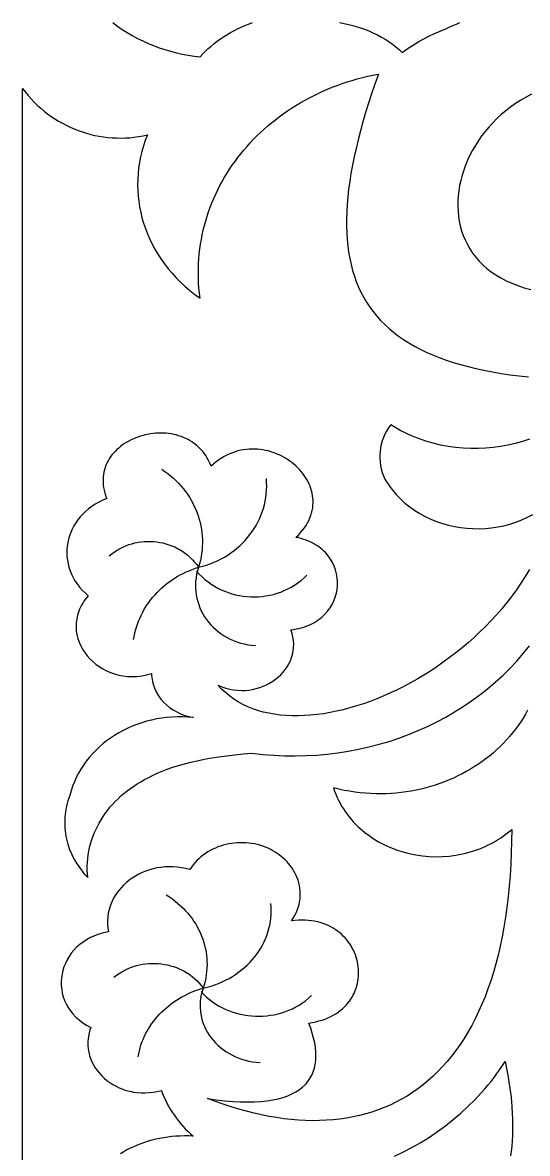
# Model space of a CAD drawing. Extents: x -555 to 555, y -555 to 555.
# Drawn here: x -455 to -416.2, y -86.9 to 0 of the extents above; entities that cross this region are included whole.
import ezdxf

# ---------------------------------------------------------------- set-up
doc = ezdxf.new("R2010")
doc.units = 0
doc.layers.add('LAYER_1', color=18, linetype='CONTINUOUS')
doc.layers.add('LAYER_2', color=140, linetype='CONTINUOUS')

msp = doc.modelspace()

# ---------------------------------------------------------------- linework, layer by layer
at = {"layer": 'LAYER_1'}
for points in [[(-448.062, -0.006), (-447.703, -0.274), (-447.334, -0.528), (-446.955, -0.77), (-446.567, -0.998), (-446.17, -1.212), (-445.764, -1.413), (-445.35, -1.6), (-444.929, -1.773), (-444.501, -1.931), (-444.066, -2.076), (-443.625, -2.205), (-443.178, -2.32), (-442.726, -2.42), (-442.269, -2.505), (-441.809, -2.575), (-441.344, -2.629), (-441.145, -2.414), (-440.939, -2.205), (-440.724, -2.002), (-440.502, -1.806), (-440.273, -1.617), (-440.037, -1.435), (-439.793, -1.259), (-439.543, -1.09), (-439.287, -0.929), (-439.024, -0.774), (-438.755, -0.627), (-438.48, -0.487), (-438.2, -0.355), (-437.914, -0.231), (-437.623, -0.114), (-437.326, -0.005)], [(-430.623, -0.003), (-430.279, -0.063), (-429.94, -0.135), (-429.604, -0.219), (-429.273, -0.314), (-428.947, -0.42), (-428.626, -0.537), (-428.311, -0.665), (-428.002, -0.804), (-427.7, -0.954), (-427.405, -1.114), (-427.117, -1.285), (-426.836, -1.466), (-426.564, -1.657), (-426.301, -1.858), (-426.046, -2.069), (-425.801, -2.29), (-425.415, -2.015), (-425.018, -1.753), (-424.61, -1.505), (-424.193, -1.272), (-423.767, -1.053), (-423.333, -0.849), (-422.89, -0.66), (-422.441, -0.487), (-422.181, -0.359), (-421.914, -0.235), (-421.64, -0.117), (-421.36, -0.005)], [(-455, -118.672), (-455.005, -5.067), (-454.793, -5.345), (-454.573, -5.613), (-454.344, -5.871), (-454.106, -6.12), (-453.86, -6.359), (-453.607, -6.587), (-453.346, -6.805), (-453.079, -7.013), (-452.804, -7.211), (-452.523, -7.398), (-452.236, -7.574), (-451.944, -7.74), (-451.646, -7.895), (-451.343, -8.039), (-451.035, -8.172), (-450.723, -8.293), (-450.407, -8.404), (-450.087, -8.503), (-449.763, -8.59), (-449.437, -8.666), (-449.108, -8.731), (-448.776, -8.783), (-448.443, -8.824), (-448.108, -8.852), (-447.771, -8.868), (-447.433, -8.873), (-447.095, -8.865), (-446.756, -8.844), (-446.417, -8.811), (-446.079, -8.765), (-445.741, -8.706), (-445.404, -8.635), (-445.564, -9.053), (-445.704, -9.474), (-445.826, -9.897), (-445.929, -10.323), (-446.012, -10.75), (-446.077, -11.178), (-446.123, -11.607), (-446.15, -12.036), (-446.158, -12.465), (-446.148, -12.893), (-446.119, -13.32), (-446.072, -13.745), (-446.006, -14.168), (-445.922, -14.589), (-445.82, -15.006), (-445.699, -15.42), (-445.56, -15.83), (-445.404, -16.236), (-445.229, -16.637), (-445.036, -17.032), (-444.826, -17.422), (-444.597, -17.805), (-444.351, -18.181), (-444.088, -18.55), (-443.807, -18.912), (-443.508, -19.265), (-443.192, -19.61), (-442.858, -19.945), (-442.508, -20.271), (-442.14, -20.588), (-441.755, -20.893), (-441.353, -21.188), (-441.4, -20.801), (-441.436, -20.415), (-441.462, -20.031), (-441.478, -19.649), (-441.484, -19.268), (-441.48, -18.89), (-441.467, -18.513), (-441.443, -18.139), (-441.41, -17.767), (-441.367, -17.397), (-441.315, -17.03), (-441.254, -16.665), (-441.184, -16.303), (-441.104, -15.944), (-441.015, -15.587), (-440.917, -15.234), (-440.811, -14.884), (-440.696, -14.537), (-440.572, -14.194), (-440.439, -13.853), (-440.298, -13.517), (-440.149, -13.184), (-439.991, -12.855), (-439.826, -12.53), (-439.652, -12.208), (-439.47, -11.891), (-439.281, -11.578), (-439.084, -11.27), (-438.879, -10.966), (-438.666, -10.666), (-438.446, -10.371), (-438.219, -10.081), (-437.984, -9.796), (-437.742, -9.515), (-437.493, -9.24), (-437.238, -8.97), (-436.975, -8.705), (-436.705, -8.446), (-436.429, -8.192), (-436.146, -7.944), (-435.857, -7.701), (-435.561, -7.465), (-435.259, -7.234), (-434.951, -7.01), (-434.637, -6.791), (-434.317, -6.579), (-433.991, -6.374), (-433.659, -6.174), (-433.321, -5.982), (-432.978, -5.796), (-432.629, -5.617), (-432.275, -5.445), (-431.916, -5.28), (-431.551, -5.122), (-431.182, -4.971), (-430.807, -4.828), (-430.427, -4.693), (-430.043, -4.564), (-429.653, -4.444), (-429.26, -4.331), (-428.861, -4.227), (-428.459, -4.13), (-428.052, -4.042), (-427.64, -3.961), (-427.908, -4.721), (-428.16, -5.468), (-428.398, -6.201), (-428.62, -6.921), (-428.827, -7.628), (-429.019, -8.321), (-429.196, -9.001), (-429.357, -9.668), (-429.502, -10.322), (-429.632, -10.963), (-429.746, -11.591), (-429.844, -12.206), (-429.926, -12.808), (-429.992, -13.397), (-430.042, -13.974), (-430.075, -14.538), (-430.092, -15.088), (-430.092, -15.627), (-430.076, -16.152), (-430.043, -16.665), (-429.993, -17.166), (-429.926, -17.654), (-429.842, -18.129), (-429.741, -18.593), (-429.623, -19.043), (-429.487, -19.482), (-429.334, -19.908), (-429.163, -20.322), (-428.975, -20.724), (-428.768, -21.114), (-428.544, -21.492), (-428.302, -21.857), (-428.042, -22.211), (-427.763, -22.553), (-427.466, -22.883), (-427.151, -23.201), (-426.817, -23.507), (-426.464, -23.801), (-426.093, -24.084), (-425.703, -24.355), (-425.294, -24.615), (-424.866, -24.863), (-424.419, -25.099), (-423.952, -25.324), (-423.466, -25.538), (-422.961, -25.74), (-422.436, -25.931), (-421.891, -26.11), (-421.327, -26.279), (-420.743, -26.436), (-420.138, -26.582), (-419.514, -26.717), (-418.869, -26.84), (-418.204, -26.953), (-417.519, -27.055), (-416.813, -27.146), (-416.087, -27.226)], [(-415.848, -5.499), (-416.275, -5.723), (-416.687, -5.962), (-417.085, -6.217), (-417.467, -6.487), (-417.833, -6.77), (-418.184, -7.066), (-418.519, -7.375), (-418.838, -7.695), (-419.14, -8.025), (-419.426, -8.365), (-419.694, -8.714), (-419.946, -9.072), (-420.179, -9.437), (-420.395, -9.808), (-420.593, -10.185), (-420.773, -10.567), (-420.935, -10.953), (-421.077, -11.343), (-421.201, -11.735), (-421.305, -12.129), (-421.39, -12.524), (-421.455, -12.919), (-421.5, -13.314), (-421.524, -13.707), (-421.529, -14.098), (-421.512, -14.485), (-421.475, -14.869), (-421.416, -15.249), (-421.335, -15.623), (-421.233, -15.99), (-421.109, -16.351), (-420.963, -16.704), (-420.794, -17.048), (-420.602, -17.382), (-420.387, -17.707), (-420.149, -18.02), (-419.887, -18.322), (-419.602, -18.61), (-419.292, -18.886), (-418.958, -19.147), (-418.6, -19.393), (-418.217, -19.623), (-417.809, -19.837), (-417.375, -20.033), (-416.916, -20.211), (-416.431, -20.37), (-415.92, -20.509)], [(-416.023, -32), (-416.563, -32.182), (-417.112, -32.338), (-417.67, -32.468), (-418.234, -32.574), (-418.804, -32.653), (-419.378, -32.706), (-419.956, -32.733), (-420.536, -32.734), (-421.116, -32.707), (-421.696, -32.654), (-422.274, -32.573), (-422.849, -32.465), (-423.42, -32.328), (-423.985, -32.164), (-424.544, -31.971), (-424.82, -31.863), (-425.094, -31.749), (-425.366, -31.627), (-425.636, -31.498), (-425.903, -31.362), (-426.167, -31.219), (-426.429, -31.068), (-426.687, -30.909), (-426.854, -31.145), (-427.003, -31.388), (-427.133, -31.637), (-427.246, -31.891), (-427.34, -32.15), (-427.415, -32.414), (-427.472, -32.68), (-427.51, -32.948), (-427.529, -33.219), (-427.53, -33.49), (-427.512, -33.761), (-427.474, -34.031), (-427.418, -34.299), (-427.342, -34.565), (-427.247, -34.828), (-427.133, -35.088), (-427.006, -35.296), (-426.872, -35.499), (-426.732, -35.696), (-426.586, -35.888), (-426.434, -36.074), (-426.277, -36.254), (-426.115, -36.428), (-425.947, -36.596), (-425.775, -36.759), (-425.597, -36.916), (-425.229, -37.211), (-424.844, -37.484), (-424.443, -37.732), (-424.028, -37.957), (-423.6, -38.158), (-423.161, -38.335), (-422.712, -38.488), (-422.254, -38.616), (-421.789, -38.72), (-421.319, -38.799), (-420.844, -38.854), (-420.366, -38.884), (-419.888, -38.889), (-419.409, -38.869), (-418.931, -38.823), (-418.457, -38.753), (-417.986, -38.657), (-417.522, -38.535), (-417.064, -38.388), (-416.615, -38.215), (-416.176, -38.016), (-415.749, -37.791)], [(-416.019, -42.027), (-416.338, -42.554), (-416.672, -43.071), (-417.021, -43.578), (-417.385, -44.075), (-417.763, -44.561), (-418.153, -45.037), (-418.556, -45.501), (-418.972, -45.955), (-419.398, -46.397), (-419.835, -46.827), (-420.281, -47.246), (-420.738, -47.653), (-421.203, -48.047), (-421.676, -48.429), (-422.156, -48.798), (-422.643, -49.155), (-423.137, -49.498), (-423.636, -49.827), (-424.14, -50.144), (-424.648, -50.446), (-425.16, -50.734), (-425.675, -51.008), (-426.192, -51.268), (-426.711, -51.513), (-427.231, -51.743), (-427.752, -51.957), (-428.273, -52.157), (-428.793, -52.34), (-429.311, -52.508), (-429.827, -52.66), (-430.341, -52.796), (-430.852, -52.915), (-431.359, -53.017), (-431.861, -53.103), (-432.358, -53.171), (-432.849, -53.222), (-433.333, -53.255), (-433.811, -53.27), (-434.281, -53.268), (-434.743, -53.247), (-435.195, -53.207), (-435.638, -53.149), (-436.071, -53.072), (-436.493, -52.975), (-436.904, -52.86), (-437.302, -52.724), (-437.688, -52.569), (-438.06, -52.394), (-438.418, -52.198), (-438.762, -51.982), (-439.09, -51.745), (-439.403, -51.487), (-439.699, -51.208), (-439.978, -50.908), (-439.678, -51.033), (-439.377, -51.135), (-439.076, -51.214), (-438.775, -51.27), (-438.476, -51.304), (-438.179, -51.318), (-437.885, -51.311), (-437.596, -51.285), (-437.312, -51.24), (-437.034, -51.177), (-436.763, -51.097), (-436.5, -51), (-436.246, -50.887), (-436.002, -50.758), (-435.768, -50.615), (-435.547, -50.459), (-435.338, -50.289), (-435.143, -50.107), (-434.963, -49.913), (-434.798, -49.708), (-434.649, -49.493), (-434.518, -49.269), (-434.406, -49.036), (-434.312, -48.794), (-434.239, -48.545), (-434.187, -48.29), (-434.157, -48.028), (-434.151, -47.762), (-434.168, -47.49), (-434.21, -47.215), (-434.279, -46.937), (-434.374, -46.657), (-434.163, -46.63), (-433.958, -46.597), (-433.76, -46.556), (-433.568, -46.508), (-433.382, -46.453), (-433.202, -46.391), (-433.029, -46.324), (-432.862, -46.25), (-432.701, -46.17), (-432.547, -46.085), (-432.399, -45.994), (-432.258, -45.898), (-432.122, -45.798), (-431.994, -45.692), (-431.755, -45.468), (-431.542, -45.228), (-431.355, -44.974), (-431.194, -44.707), (-431.059, -44.43), (-430.95, -44.145), (-430.867, -43.852), (-430.811, -43.555), (-430.781, -43.255), (-430.777, -42.954), (-430.8, -42.653), (-430.85, -42.355), (-430.927, -42.061), (-431.03, -41.774), (-431.161, -41.495), (-431.319, -41.225), (-431.504, -40.968), (-431.606, -40.844), (-431.716, -40.724), (-431.832, -40.608), (-431.956, -40.496), (-432.086, -40.388), (-432.223, -40.285), (-432.367, -40.187), (-432.518, -40.094), (-432.676, -40.006), (-432.841, -39.923), (-433.013, -39.847), (-433.192, -39.776), (-433.377, -39.711), (-433.57, -39.653), (-433.77, -39.602), (-433.977, -39.557), (-433.791, -39.376), (-433.62, -39.193), (-433.464, -39.007), (-433.323, -38.82), (-433.197, -38.632), (-433.084, -38.443), (-432.986, -38.252), (-432.901, -38.061), (-432.829, -37.87), (-432.77, -37.678), (-432.723, -37.487), (-432.689, -37.296), (-432.667, -37.105), (-432.657, -36.915), (-432.658, -36.727), (-432.67, -36.54), (-432.694, -36.354), (-432.727, -36.171), (-432.771, -35.989), (-432.825, -35.81), (-432.888, -35.633), (-432.961, -35.46), (-433.043, -35.289), (-433.134, -35.122), (-433.233, -34.958), (-433.34, -34.798), (-433.455, -34.643), (-433.577, -34.492), (-433.707, -34.345), (-433.844, -34.203), (-433.987, -34.067), (-434.137, -33.935), (-434.293, -33.81), (-434.455, -33.69), (-434.622, -33.577), (-434.794, -33.469), (-434.971, -33.369), (-435.153, -33.275), (-435.339, -33.189), (-435.529, -33.109), (-435.722, -33.038), (-435.919, -32.974), (-436.119, -32.919), (-436.322, -32.872), (-436.527, -32.833), (-436.734, -32.804), (-436.944, -32.783), (-437.155, -32.772), (-437.367, -32.771), (-437.58, -32.779), (-437.794, -32.798), (-438.008, -32.827), (-438.222, -32.867), (-438.436, -32.917), (-438.65, -32.979), (-438.862, -33.052), (-439.074, -33.137), (-439.284, -33.233), (-439.493, -33.342), (-439.699, -33.463), (-439.904, -33.597), (-440.105, -33.744), (-440.304, -33.904), (-440.499, -34.077), (-440.592, -33.861), (-440.694, -33.655), (-440.803, -33.459), (-440.921, -33.273), (-441.046, -33.098), (-441.179, -32.933), (-441.318, -32.777), (-441.463, -32.632), (-441.615, -32.496), (-441.772, -32.369), (-441.935, -32.252), (-442.103, -32.145), (-442.275, -32.046), (-442.451, -31.957), (-442.632, -31.877), (-442.815, -31.805), (-443.002, -31.743), (-443.192, -31.689), (-443.384, -31.643), (-443.578, -31.606), (-443.774, -31.577), (-443.971, -31.557), (-444.169, -31.544), (-444.367, -31.54), (-444.566, -31.543), (-444.764, -31.554), (-444.962, -31.573), (-445.159, -31.599), (-445.549, -31.674), (-445.931, -31.777), (-446.301, -31.908), (-446.482, -31.983), (-446.658, -32.066), (-446.83, -32.154), (-446.998, -32.249), (-447.16, -32.35), (-447.317, -32.458), (-447.469, -32.571), (-447.614, -32.69), (-447.753, -32.815), (-447.886, -32.946), (-448.011, -33.082), (-448.128, -33.224), (-448.238, -33.371), (-448.339, -33.524), (-448.432, -33.681), (-448.515, -33.843), (-448.59, -34.011), (-448.654, -34.183), (-448.708, -34.359), (-448.752, -34.541), (-448.785, -34.726), (-448.807, -34.916), (-448.818, -35.11), (-448.816, -35.308), (-448.802, -35.51), (-448.775, -35.716), (-448.735, -35.926), (-448.682, -36.139), (-448.615, -36.356), (-448.534, -36.577), (-448.843, -36.706), (-449.137, -36.851), (-449.415, -37.009), (-449.678, -37.181), (-449.924, -37.364), (-450.154, -37.56), (-450.368, -37.765), (-450.565, -37.981), (-450.745, -38.206), (-450.909, -38.439), (-451.056, -38.68), (-451.186, -38.927), (-451.298, -39.18), (-451.393, -39.438), (-451.471, -39.701), (-451.53, -39.966), (-451.572, -40.235), (-451.596, -40.505), (-451.602, -40.777), (-451.589, -41.048), (-451.558, -41.32), (-451.508, -41.589), (-451.44, -41.857), (-451.352, -42.122), (-451.246, -42.382), (-451.12, -42.639), (-450.975, -42.89), (-450.81, -43.134), (-450.626, -43.372), (-450.421, -43.602), (-450.197, -43.824), (-449.953, -44.036), (-450.073, -44.179), (-450.185, -44.324), (-450.288, -44.471), (-450.383, -44.618), (-450.469, -44.767), (-450.547, -44.917), (-450.616, -45.068), (-450.677, -45.219), (-450.73, -45.37), (-450.776, -45.523), (-450.843, -45.827), (-450.881, -46.131), (-450.89, -46.433), (-450.871, -46.733), (-450.825, -47.028), (-450.753, -47.318), (-450.657, -47.602), (-450.536, -47.878), (-450.393, -48.145), (-450.228, -48.401), (-450.043, -48.647), (-449.837, -48.879), (-449.613, -49.098), (-449.371, -49.302), (-449.113, -49.489), (-448.839, -49.659), (-448.55, -49.811), (-448.248, -49.942), (-447.933, -50.052), (-447.606, -50.14), (-447.269, -50.205), (-446.923, -50.244), (-446.568, -50.258), (-446.206, -50.244), (-445.837, -50.202), (-445.462, -50.13), (-445.084, -50.028), (-445.078, -50.18), (-445.066, -50.332), (-445.018, -50.63), (-444.941, -50.921), (-444.837, -51.203), (-444.707, -51.475), (-444.551, -51.735), (-444.372, -51.982), (-444.169, -52.215), (-443.945, -52.432), (-443.699, -52.632), (-443.435, -52.813), (-443.151, -52.974), (-442.851, -53.114), (-442.535, -53.232), (-442.203, -53.325), (-441.858, -53.393), (-442.273, -53.359), (-442.687, -53.342), (-443.097, -53.343), (-443.504, -53.36), (-443.906, -53.394), (-444.305, -53.445), (-444.698, -53.511), (-445.085, -53.593), (-445.467, -53.69), (-445.842, -53.802), (-446.21, -53.929), (-446.57, -54.07), (-446.922, -54.225), (-447.265, -54.394), (-447.599, -54.576), (-447.924, -54.771), (-448.238, -54.978), (-448.541, -55.198), (-448.834, -55.43), (-449.114, -55.674), (-449.382, -55.929), (-449.638, -56.195), (-449.88, -56.472), (-450.108, -56.759), (-450.321, -57.056), (-450.52, -57.363), (-450.704, -57.68), (-450.871, -58.005), (-451.022, -58.339), (-451.157, -58.682), (-451.273, -59.033), (-451.372, -59.391), (-451.447, -59.598), (-451.515, -59.806), (-451.574, -60.015), (-451.625, -60.225), (-451.668, -60.435), (-451.703, -60.645), (-451.73, -60.856), (-451.749, -61.067), (-451.761, -61.277), (-451.764, -61.487), (-451.76, -61.697), (-451.748, -61.906), (-451.729, -62.114), (-451.702, -62.321), (-451.668, -62.527), (-451.626, -62.732), (-451.52, -63.138), (-451.385, -63.536), (-451.221, -63.926), (-451.029, -64.306), (-450.81, -64.675), (-450.563, -65.032), (-450.289, -65.376), (-449.989, -65.704), (-450.014, -65.411), (-450.027, -65.118), (-450.027, -64.826), (-450.015, -64.536), (-449.991, -64.248), (-449.955, -63.962), (-449.907, -63.677), (-449.847, -63.396), (-449.776, -63.117), (-449.694, -62.841), (-449.601, -62.568), (-449.496, -62.298), (-449.381, -62.033), (-449.255, -61.771), (-449.118, -61.514), (-448.971, -61.261), (-448.814, -61.012), (-448.646, -60.769), (-448.469, -60.531), (-448.282, -60.298), (-448.086, -60.071), (-447.88, -59.851), (-447.665, -59.636), (-447.44, -59.428), (-447.207, -59.226), (-446.965, -59.032), (-446.714, -58.845), (-446.455, -58.665), (-446.187, -58.493), (-445.911, -58.329), (-445.628, -58.173), (-445.336, -58.026), (-445.003, -57.852), (-444.65, -57.685), (-444.275, -57.525), (-443.879, -57.372), (-443.461, -57.226), (-443.02, -57.087), (-442.558, -56.956), (-442.074, -56.832), (-441.566, -56.717), (-441.036, -56.609), (-440.483, -56.509), (-439.906, -56.417), (-439.306, -56.334), (-438.682, -56.259), (-438.034, -56.192), (-437.362, -56.134), (-436.526, -56.229), (-435.691, -56.295), (-434.859, -56.333), (-434.029, -56.343), (-433.203, -56.325), (-432.382, -56.28), (-431.566, -56.208), (-430.755, -56.109), (-429.952, -55.985), (-429.156, -55.834), (-428.368, -55.657), (-427.59, -55.456), (-426.821, -55.229), (-426.063, -54.978), (-425.316, -54.702), (-424.582, -54.403), (-423.86, -54.08), (-423.153, -53.733), (-422.459, -53.364), (-421.781, -52.972), (-421.119, -52.558), (-420.474, -52.121), (-419.846, -51.663), (-419.237, -51.184), (-418.646, -50.684), (-418.076, -50.163), (-417.526, -49.621), (-416.998, -49.06), (-416.492, -48.479), (-416.248, -48.181), (-416.009, -47.879)], [(-416.159, -52.834), (-416.327, -53.139), (-416.505, -53.439), (-416.693, -53.732), (-416.89, -54.021), (-417.098, -54.303), (-417.314, -54.579), (-417.54, -54.849), (-417.774, -55.113), (-418.017, -55.371), (-418.268, -55.621), (-418.528, -55.865), (-418.796, -56.102), (-419.071, -56.332), (-419.354, -56.554), (-419.644, -56.769), (-419.941, -56.976), (-420.246, -57.175), (-420.556, -57.366), (-420.874, -57.55), (-421.197, -57.724), (-421.527, -57.891), (-421.862, -58.048), (-422.203, -58.197), (-422.55, -58.337), (-422.901, -58.468), (-423.258, -58.589), (-423.619, -58.701), (-423.985, -58.804), (-424.355, -58.896), (-424.729, -58.979), (-425.107, -59.051), (-425.488, -59.113), (-425.873, -59.165), (-426.262, -59.206), (-426.653, -59.236), (-427.047, -59.255), (-427.444, -59.263), (-427.842, -59.26), (-428.244, -59.245), (-428.647, -59.219), (-429.051, -59.181), (-429.457, -59.131), (-429.865, -59.069), (-430.273, -58.994), (-430.683, -58.908), (-431.093, -58.808), (-431.008, -59.055), (-430.914, -59.296), (-430.813, -59.532), (-430.704, -59.762), (-430.587, -59.987), (-430.463, -60.207), (-430.331, -60.421), (-430.192, -60.63), (-430.046, -60.833), (-429.894, -61.03), (-429.735, -61.222), (-429.57, -61.408), (-429.399, -61.588), (-429.222, -61.762), (-429.039, -61.931), (-428.851, -62.093), (-428.657, -62.25), (-428.459, -62.4), (-428.256, -62.545), (-428.048, -62.683), (-427.619, -62.941), (-427.173, -63.174), (-426.714, -63.382), (-426.241, -63.564), (-425.757, -63.72), (-425.263, -63.849), (-424.762, -63.951), (-424.254, -64.026), (-423.741, -64.073), (-423.225, -64.092), (-422.708, -64.083), (-422.191, -64.045), (-421.675, -63.977), (-421.419, -63.933), (-421.163, -63.88), (-420.909, -63.821), (-420.656, -63.754), (-420.405, -63.679), (-420.155, -63.596), (-419.908, -63.506), (-419.663, -63.408), (-419.42, -63.303), (-419.181, -63.189), (-418.944, -63.068), (-418.71, -62.939), (-418.479, -62.802), (-418.252, -62.657), (-418.028, -62.503), (-417.809, -62.342), (-417.593, -62.173), (-417.382, -61.995), (-417.39, -62.909), (-417.412, -63.803), (-417.45, -64.676), (-417.502, -65.53), (-417.568, -66.365), (-417.649, -67.179), (-417.745, -67.974), (-417.854, -68.749), (-417.976, -69.505), (-418.113, -70.241), (-418.263, -70.958), (-418.426, -71.655), (-418.602, -72.333), (-418.791, -72.992), (-418.993, -73.632), (-419.208, -74.252), (-419.435, -74.854), (-419.674, -75.436), (-419.925, -75.999), (-420.187, -76.544), (-420.462, -77.07), (-420.748, -77.576), (-421.045, -78.065), (-421.354, -78.534), (-421.673, -78.985), (-422.003, -79.417), (-422.344, -79.831), (-422.695, -80.226), (-423.057, -80.603), (-423.428, -80.962), (-423.81, -81.302), (-424.201, -81.624), (-424.601, -81.928), (-425.011, -82.214), (-425.431, -82.482), (-425.859, -82.732), (-426.296, -82.964), (-426.741, -83.178), (-427.196, -83.375), (-427.658, -83.553), (-428.129, -83.714), (-428.607, -83.858), (-429.093, -83.984), (-429.587, -84.092), (-430.088, -84.183), (-430.597, -84.256), (-431.112, -84.312), (-431.635, -84.351), (-432.164, -84.373), (-432.699, -84.378), (-433.241, -84.365), (-433.789, -84.335), (-434.343, -84.289), (-434.903, -84.225), (-435.469, -84.145), (-436.04, -84.048), (-436.616, -83.934), (-437.197, -83.804), (-437.784, -83.657), (-438.375, -83.493), (-438.97, -83.313), (-439.57, -83.116), (-440.175, -82.903), (-440.783, -82.674), (-440.104, -82.768), (-439.456, -82.841), (-438.839, -82.892), (-438.252, -82.923), (-437.695, -82.933), (-437.168, -82.923), (-436.67, -82.894), (-436.202, -82.845), (-435.762, -82.777), (-435.351, -82.69), (-434.969, -82.586), (-434.615, -82.464), (-434.288, -82.324), (-433.989, -82.167), (-433.718, -81.994), (-433.473, -81.804), (-433.255, -81.599), (-433.063, -81.378), (-432.898, -81.142), (-432.758, -80.891), (-432.644, -80.626), (-432.555, -80.347), (-432.491, -80.054), (-432.452, -79.748), (-432.437, -79.43), (-432.446, -79.099), (-432.48, -78.756), (-432.536, -78.401), (-432.616, -78.035), (-432.719, -77.658), (-432.845, -77.271), (-432.993, -76.873), (-432.721, -76.832), (-432.459, -76.78), (-432.208, -76.718), (-431.967, -76.647), (-431.736, -76.568), (-431.516, -76.479), (-431.306, -76.383), (-431.107, -76.278), (-430.917, -76.167), (-430.738, -76.048), (-430.568, -75.922), (-430.409, -75.79), (-430.259, -75.652), (-430.119, -75.508), (-429.989, -75.359), (-429.869, -75.205), (-429.758, -75.046), (-429.657, -74.883), (-429.566, -74.716), (-429.484, -74.546), (-429.411, -74.372), (-429.348, -74.196), (-429.294, -74.017), (-429.249, -73.837), (-429.214, -73.654), (-429.187, -73.47), (-429.17, -73.285), (-429.162, -73.1), (-429.162, -72.914), (-429.171, -72.728), (-429.19, -72.543), (-429.216, -72.358), (-429.252, -72.175), (-429.296, -71.993), (-429.349, -71.813), (-429.41, -71.635), (-429.48, -71.46), (-429.558, -71.287), (-429.644, -71.118), (-429.739, -70.953), (-429.842, -70.792), (-429.953, -70.635), (-430.072, -70.483), (-430.199, -70.336), (-430.334, -70.194), (-430.476, -70.058), (-430.627, -69.929), (-430.785, -69.806), (-430.952, -69.69), (-431.125, -69.581), (-431.307, -69.48), (-431.496, -69.386), (-431.692, -69.301), (-431.896, -69.225), (-432.107, -69.158), (-432.325, -69.1), (-432.551, -69.052), (-432.783, -69.015), (-433.023, -68.987), (-433.27, -68.971), (-433.524, -68.965), (-433.784, -68.972), (-434.052, -68.99), (-434.326, -69.021), (-434.191, -68.818), (-434.071, -68.613), (-433.967, -68.406), (-433.877, -68.198), (-433.802, -67.988), (-433.742, -67.778), (-433.696, -67.567), (-433.664, -67.356), (-433.646, -67.146), (-433.642, -66.936), (-433.651, -66.727), (-433.672, -66.519), (-433.707, -66.314), (-433.754, -66.11), (-433.814, -65.908), (-433.885, -65.709), (-433.959, -65.54), (-434.04, -65.375), (-434.13, -65.213), (-434.227, -65.055), (-434.331, -64.901), (-434.443, -64.752), (-434.562, -64.607), (-434.688, -64.467), (-434.82, -64.332), (-434.959, -64.202), (-435.105, -64.077), (-435.257, -63.958), (-435.414, -63.845), (-435.578, -63.737), (-435.747, -63.636), (-435.922, -63.541), (-436.122, -63.445), (-436.327, -63.359), (-436.535, -63.283), (-436.746, -63.217), (-436.959, -63.16), (-437.175, -63.112), (-437.392, -63.075), (-437.61, -63.046), (-437.83, -63.027), (-438.049, -63.018), (-438.269, -63.018), (-438.489, -63.027), (-438.707, -63.045), (-438.924, -63.073), (-439.14, -63.109), (-439.354, -63.155), (-439.565, -63.21), (-439.773, -63.274), (-439.978, -63.347), (-440.179, -63.428), (-440.375, -63.519), (-440.567, -63.618), (-440.755, -63.727), (-440.936, -63.843), (-441.112, -63.969), (-441.282, -64.103), (-441.444, -64.246), (-441.6, -64.398), (-441.748, -64.558), (-441.888, -64.726), (-442.02, -64.903), (-442.143, -65.088), (-442.467, -65.004), (-442.79, -64.94), (-443.111, -64.896), (-443.43, -64.872), (-443.746, -64.867), (-444.058, -64.881), (-444.365, -64.912), (-444.668, -64.961), (-444.964, -65.026), (-445.253, -65.108), (-445.534, -65.205), (-445.808, -65.317), (-446.072, -65.444), (-446.327, -65.585), (-446.571, -65.739), (-446.804, -65.906), (-447.025, -66.085), (-447.233, -66.276), (-447.428, -66.478), (-447.608, -66.691), (-447.774, -66.913), (-447.924, -67.145), (-448.058, -67.386), (-448.174, -67.635), (-448.273, -67.892), (-448.353, -68.157), (-448.414, -68.427), (-448.454, -68.704), (-448.474, -68.987), (-448.472, -69.274), (-448.448, -69.566), (-448.401, -69.861), (-448.775, -69.94), (-449.131, -70.041), (-449.467, -70.165), (-449.783, -70.308), (-450.08, -70.47), (-450.357, -70.65), (-450.613, -70.846), (-450.849, -71.057), (-451.065, -71.281), (-451.259, -71.518), (-451.433, -71.766), (-451.584, -72.024), (-451.715, -72.29), (-451.823, -72.564), (-451.909, -72.843), (-451.973, -73.127), (-452.014, -73.414), (-452.032, -73.703), (-452.027, -73.992), (-451.999, -74.281), (-451.948, -74.568), (-451.872, -74.852), (-451.772, -75.131), (-451.648, -75.404), (-451.5, -75.671), (-451.327, -75.928), (-451.129, -76.176), (-450.905, -76.413), (-450.656, -76.637), (-450.381, -76.848), (-450.081, -77.044), (-449.754, -77.223), (-449.846, -77.501), (-449.914, -77.777), (-449.959, -78.051), (-449.98, -78.322), (-449.979, -78.59), (-449.957, -78.853), (-449.914, -79.112), (-449.851, -79.365), (-449.769, -79.612), (-449.669, -79.852), (-449.551, -80.085), (-449.416, -80.31), (-449.264, -80.525), (-449.098, -80.731), (-448.917, -80.927), (-448.722, -81.112), (-448.513, -81.286), (-448.293, -81.447), (-448.061, -81.595), (-447.817, -81.73), (-447.564, -81.851), (-447.302, -81.956), (-447.03, -82.047), (-446.751, -82.12), (-446.465, -82.177), (-446.173, -82.217), (-445.875, -82.238), (-445.572, -82.24), (-445.265, -82.223), (-444.954, -82.186), (-444.641, -82.127), (-444.327, -82.047), (-444.234, -82.295), (-444.132, -82.541), (-444.023, -82.783), (-443.905, -83.022), (-443.779, -83.257), (-443.645, -83.489), (-443.503, -83.716), (-443.353, -83.94), (-443.196, -84.16), (-443.031, -84.375), (-442.859, -84.586), (-442.679, -84.792), (-442.492, -84.994), (-442.298, -85.19), (-442.097, -85.382), (-441.889, -85.568), (-442.224, -85.554), (-442.555, -85.551), (-442.882, -85.558), (-443.205, -85.576), (-443.524, -85.603), (-443.839, -85.64), (-444.149, -85.686), (-444.455, -85.742), (-444.756, -85.807), (-445.052, -85.881), (-445.343, -85.963), (-445.629, -86.054), (-445.91, -86.154), (-446.185, -86.261), (-446.455, -86.377), (-446.719, -86.5), (-446.977, -86.63), (-447.229, -86.768), (-447.476, -86.913)], [(-426.398, -87.115), (-425.705, -86.78), (-425.026, -86.423), (-424.363, -86.042), (-423.716, -85.639), (-423.085, -85.214), (-422.472, -84.768), (-421.878, -84.299), (-421.303, -83.81), (-420.747, -83.3), (-420.213, -82.769), (-419.7, -82.219), (-419.452, -81.936), (-419.21, -81.648), (-418.973, -81.356), (-418.742, -81.058), (-418.518, -80.756), (-418.299, -80.45), (-418.087, -80.138), (-417.881, -79.822), (-417.773, -80.361), (-417.678, -80.888), (-417.593, -81.403), (-417.52, -81.906), (-417.458, -82.398), (-417.407, -82.878), (-417.367, -83.348), (-417.338, -83.806), (-417.319, -84.253), (-417.311, -84.689), (-417.314, -85.114), (-417.327, -85.529), (-417.349, -85.933), (-417.382, -86.327), (-417.425, -86.71), (-417.477, -87.084)]]:
    msp.add_lwpolyline(points, dxfattribs=at)
at = {"layer": 'LAYER_2'}
for points in [[(-444.306, -34.328), (-444.068, -34.489), (-443.839, -34.658), (-443.619, -34.833), (-443.407, -35.016), (-443.204, -35.206), (-443.011, -35.402), (-442.826, -35.605), (-442.65, -35.813), (-442.484, -36.027), (-442.327, -36.247), (-442.179, -36.471), (-442.042, -36.701), (-441.913, -36.935), (-441.795, -37.173), (-441.687, -37.415), (-441.588, -37.661), (-441.5, -37.91), (-441.422, -38.162), (-441.355, -38.417), (-441.298, -38.674), (-441.251, -38.934), (-441.216, -39.196), (-441.191, -39.459), (-441.177, -39.723), (-441.173, -39.989), (-441.182, -40.255), (-441.201, -40.522), (-441.232, -40.789), (-441.274, -41.056), (-441.327, -41.323), (-441.393, -41.589), (-441.47, -41.854)], [(-441.47, -41.854), (-441.164, -41.776), (-440.865, -41.687), (-440.573, -41.585), (-440.288, -41.473), (-440.011, -41.349), (-439.74, -41.214), (-439.478, -41.069), (-439.224, -40.913), (-438.979, -40.748), (-438.742, -40.573), (-438.514, -40.39), (-438.295, -40.197), (-438.086, -39.996), (-437.887, -39.787), (-437.697, -39.571), (-437.518, -39.346), (-437.349, -39.115), (-437.191, -38.877), (-437.044, -38.633), (-436.908, -38.383), (-436.784, -38.127), (-436.672, -37.865), (-436.571, -37.599), (-436.483, -37.328), (-436.408, -37.053), (-436.346, -36.773), (-436.296, -36.49), (-436.26, -36.204), (-436.238, -35.915), (-436.229, -35.623), (-436.235, -35.329), (-436.255, -35.032)], [(-448.337, -40.977), (-448.139, -40.816), (-447.934, -40.667), (-447.723, -40.532), (-447.507, -40.409), (-447.286, -40.299), (-447.06, -40.201), (-446.83, -40.116), (-446.598, -40.043), (-446.362, -39.983), (-446.124, -39.935), (-445.885, -39.899), (-445.645, -39.876), (-445.404, -39.864), (-445.163, -39.865), (-444.923, -39.878), (-444.684, -39.902), (-444.446, -39.938), (-444.211, -39.986), (-443.979, -40.046), (-443.75, -40.118), (-443.525, -40.2), (-443.305, -40.295), (-443.089, -40.401), (-442.88, -40.518), (-442.676, -40.646), (-442.479, -40.786), (-442.289, -40.936), (-442.108, -41.098), (-441.934, -41.27), (-441.77, -41.454), (-441.615, -41.648), (-441.47, -41.854)], [(-446.472, -47.411), (-446.43, -47.169), (-446.379, -46.93), (-446.32, -46.693), (-446.252, -46.46), (-446.175, -46.23), (-446.09, -46.003), (-445.997, -45.78), (-445.896, -45.561), (-445.788, -45.345), (-445.671, -45.134), (-445.547, -44.927), (-445.416, -44.724), (-445.277, -44.526), (-445.132, -44.333), (-444.979, -44.144), (-444.82, -43.961), (-444.654, -43.783), (-444.481, -43.61), (-444.302, -43.443), (-444.117, -43.282), (-443.926, -43.126), (-443.729, -42.977), (-443.527, -42.834), (-443.319, -42.697), (-443.105, -42.567), (-442.886, -42.443), (-442.662, -42.327), (-442.433, -42.217), (-442.199, -42.115), (-441.96, -42.02), (-441.717, -41.933), (-441.47, -41.854)], [(-441.47, -41.854), (-441.553, -42.122), (-441.619, -42.391), (-441.666, -42.659), (-441.697, -42.927), (-441.71, -43.192), (-441.707, -43.456), (-441.688, -43.717), (-441.653, -43.976), (-441.603, -44.23), (-441.538, -44.481), (-441.458, -44.726), (-441.364, -44.967), (-441.257, -45.202), (-441.136, -45.43), (-441.001, -45.652), (-440.855, -45.866), (-440.695, -46.073), (-440.524, -46.271), (-440.342, -46.461), (-440.148, -46.641), (-439.944, -46.811), (-439.729, -46.97), (-439.504, -47.119), (-439.27, -47.256), (-439.026, -47.38), (-438.774, -47.493), (-438.513, -47.592), (-438.244, -47.678), (-437.968, -47.749), (-437.684, -47.806), (-437.393, -47.847), (-437.096, -47.873)], [(-441.624, -42.142), (-441.418, -42.371), (-441.203, -42.585), (-440.977, -42.786), (-440.743, -42.973), (-440.5, -43.146), (-440.249, -43.306), (-439.991, -43.451), (-439.726, -43.582), (-439.456, -43.699), (-439.181, -43.802), (-438.901, -43.891), (-438.617, -43.966), (-438.33, -44.027), (-438.041, -44.074), (-437.749, -44.106), (-437.457, -44.124), (-437.163, -44.129), (-436.87, -44.118), (-436.577, -44.094), (-436.286, -44.055), (-435.997, -44.002), (-435.71, -43.935), (-435.426, -43.853), (-435.147, -43.757), (-434.872, -43.646), (-434.602, -43.521), (-434.339, -43.382), (-434.081, -43.228), (-433.831, -43.059), (-433.589, -42.876), (-433.356, -42.678), (-433.131, -42.466)], [(-443.951, -67.028), (-443.713, -67.181), (-443.484, -67.342), (-443.264, -67.509), (-443.052, -67.683), (-442.85, -67.863), (-442.656, -68.05), (-442.471, -68.243), (-442.295, -68.441), (-442.129, -68.645), (-441.972, -68.853), (-441.825, -69.067), (-441.687, -69.285), (-441.559, -69.508), (-441.44, -69.735), (-441.332, -69.965), (-441.234, -70.199), (-441.146, -70.436), (-441.068, -70.676), (-441, -70.918), (-440.943, -71.163), (-440.897, -71.41), (-440.861, -71.659), (-440.836, -71.909), (-440.822, -72.161), (-440.819, -72.414), (-440.827, -72.667), (-440.846, -72.921), (-440.877, -73.175), (-440.919, -73.429), (-440.973, -73.683), (-441.038, -73.935), (-441.115, -74.187)], [(-441.115, -74.187), (-440.81, -74.114), (-440.511, -74.029), (-440.218, -73.932), (-439.933, -73.825), (-439.656, -73.707), (-439.386, -73.579), (-439.124, -73.441), (-438.87, -73.293), (-438.624, -73.136), (-438.387, -72.97), (-438.159, -72.795), (-437.941, -72.612), (-437.731, -72.421), (-437.532, -72.222), (-437.342, -72.016), (-437.163, -71.802), (-436.994, -71.582), (-436.836, -71.356), (-436.689, -71.124), (-436.553, -70.885), (-436.429, -70.642), (-436.317, -70.393), (-436.217, -70.14), (-436.129, -69.882), (-436.053, -69.62), (-435.991, -69.354), (-435.941, -69.085), (-435.905, -68.813), (-435.883, -68.537), (-435.875, -68.26), (-435.88, -67.98), (-435.9, -67.698)], [(-447.982, -73.354), (-447.784, -73.2), (-447.579, -73.059), (-447.368, -72.93), (-447.152, -72.813), (-446.931, -72.708), (-446.705, -72.615), (-446.476, -72.534), (-446.243, -72.465), (-446.007, -72.408), (-445.77, -72.362), (-445.53, -72.328), (-445.29, -72.306), (-445.049, -72.295), (-444.808, -72.296), (-444.568, -72.308), (-444.329, -72.331), (-444.091, -72.366), (-443.856, -72.411), (-443.624, -72.468), (-443.395, -72.536), (-443.17, -72.615), (-442.95, -72.705), (-442.735, -72.805), (-442.525, -72.917), (-442.321, -73.039), (-442.124, -73.171), (-441.935, -73.315), (-441.753, -73.469), (-441.579, -73.633), (-441.415, -73.807), (-441.26, -73.992), (-441.115, -74.187)], [(-446.117, -79.474), (-446.075, -79.244), (-446.024, -79.017), (-445.965, -78.792), (-445.897, -78.57), (-445.82, -78.351), (-445.735, -78.135), (-445.643, -77.923), (-445.542, -77.714), (-445.433, -77.51), (-445.316, -77.308), (-445.192, -77.111), (-445.061, -76.919), (-444.922, -76.73), (-444.777, -76.546), (-444.624, -76.367), (-444.465, -76.192), (-444.299, -76.023), (-444.126, -75.859), (-443.948, -75.7), (-443.763, -75.546), (-443.572, -75.398), (-443.375, -75.256), (-443.172, -75.12), (-442.964, -74.99), (-442.75, -74.866), (-442.531, -74.748), (-442.307, -74.638), (-442.078, -74.533), (-441.844, -74.436), (-441.606, -74.346), (-441.363, -74.263), (-441.115, -74.187)], [(-441.115, -74.187), (-441.199, -74.443), (-441.264, -74.699), (-441.312, -74.954), (-441.342, -75.208), (-441.355, -75.461), (-441.352, -75.712), (-441.333, -75.961), (-441.299, -76.206), (-441.248, -76.448), (-441.183, -76.687), (-441.104, -76.92), (-441.01, -77.149), (-440.902, -77.373), (-440.781, -77.59), (-440.647, -77.801), (-440.5, -78.005), (-440.341, -78.202), (-440.17, -78.39), (-439.987, -78.57), (-439.793, -78.742), (-439.589, -78.903), (-439.374, -79.055), (-439.15, -79.196), (-438.915, -79.327), (-438.672, -79.446), (-438.419, -79.552), (-438.159, -79.647), (-437.89, -79.728), (-437.613, -79.796), (-437.329, -79.85), (-437.039, -79.889), (-436.741, -79.914)], [(-441.269, -74.462), (-441.064, -74.679), (-440.848, -74.884), (-440.622, -75.075), (-440.388, -75.253), (-440.145, -75.417), (-439.894, -75.569), (-439.636, -75.707), (-439.372, -75.832), (-439.102, -75.943), (-438.826, -76.041), (-438.546, -76.126), (-438.262, -76.197), (-437.976, -76.255), (-437.686, -76.3), (-437.394, -76.331), (-437.102, -76.348), (-436.808, -76.352), (-436.515, -76.342), (-436.222, -76.319), (-435.931, -76.282), (-435.642, -76.232), (-435.355, -76.167), (-435.072, -76.09), (-434.792, -75.998), (-434.517, -75.893), (-434.248, -75.774), (-433.984, -75.641), (-433.727, -75.495), (-433.477, -75.334), (-433.234, -75.16), (-433.001, -74.972), (-432.776, -74.77)]]:
    msp.add_lwpolyline(points, dxfattribs=at)

doc.saveas('drawing.dxf')
